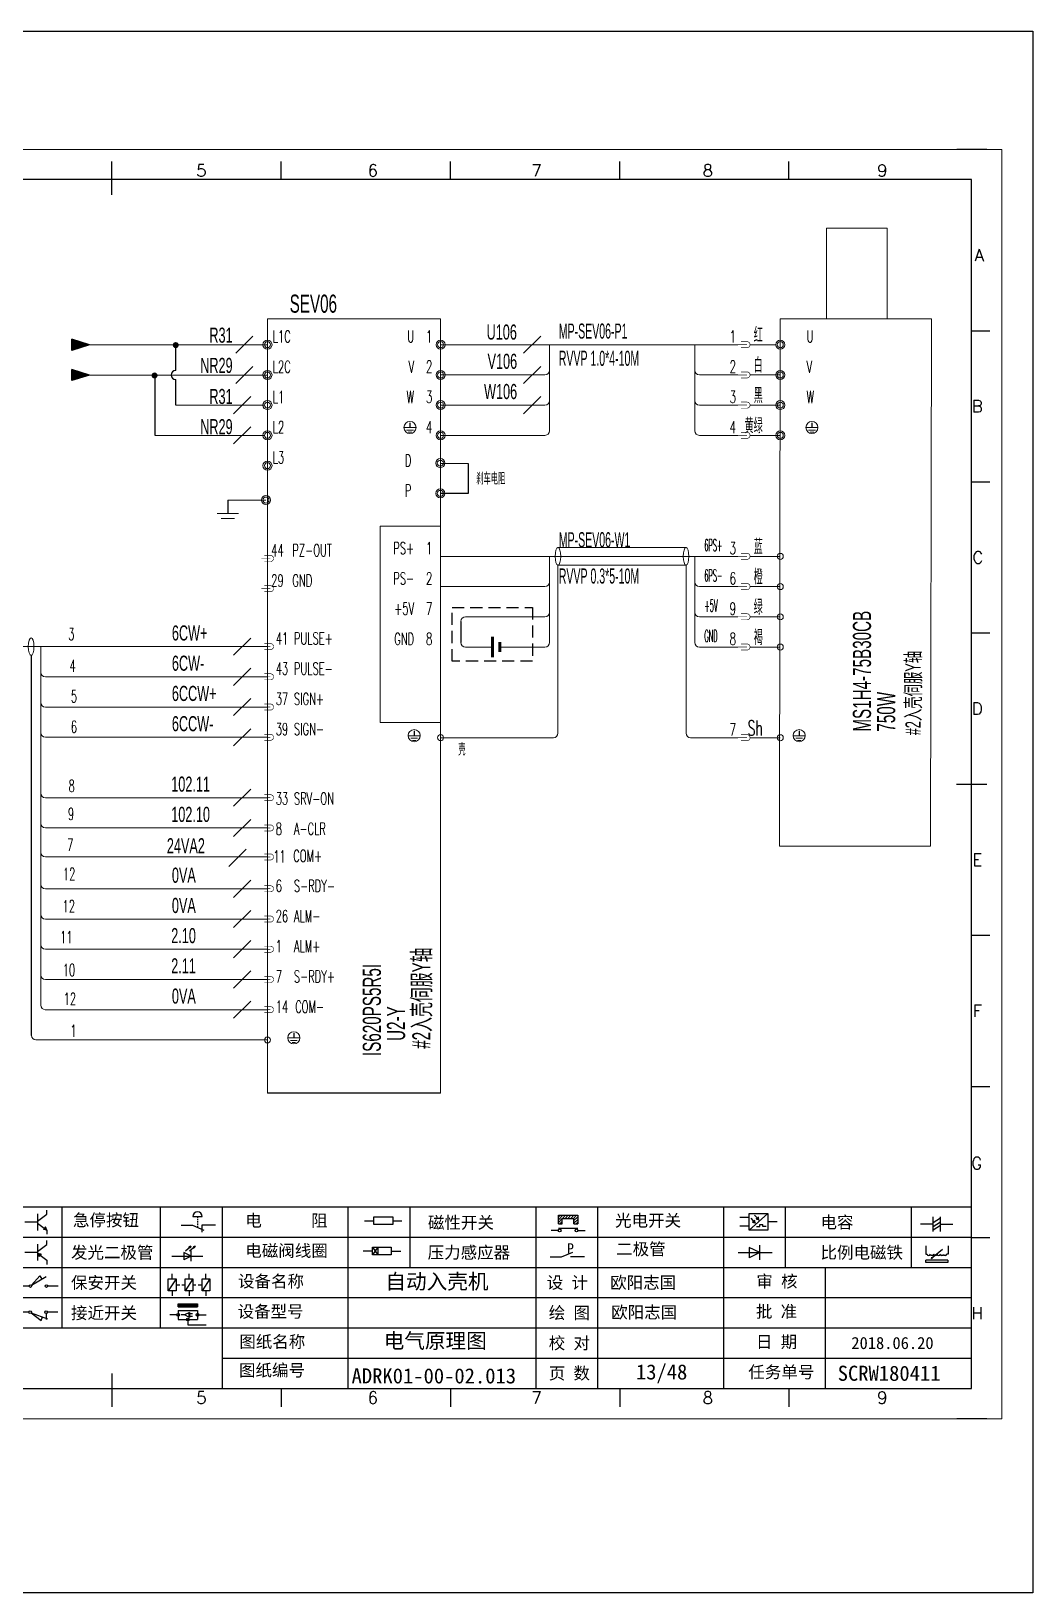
# Model space of a CAD drawing. Header units: millimetres. Extents: x 336 to 12810, y -1577 to 4105.
# Drawn here: x 8494.9 to 8660.5, y -364.3 to -106 of the extents above; entities that cross this region are included whole.
import ezdxf
from ezdxf.enums import TextEntityAlignment as Align

# ---------------------------------------------------------------- set-up
doc = ezdxf.new("R2010")
doc.units = ezdxf.units.MM
doc.linetypes.add('DASHED', pattern=[0.75, 0.5, -0.25])
doc.layers.add('AE_BOR', color=1, linetype='Continuous')
doc.layers.add('Dimension', color=3, linetype='Continuous', lineweight=13)
doc.styles.get("Standard").update_dxf_attribs({"font": ''})
doc.styles.add('WD', font='romans.shx', dxfattribs={"width": 0.8, "bigfont": 'gbcbig.shx'})
doc.styles.add('样式 8', font='arial.ttf', dxfattribs={"width": 0.6, "height": 2.5})
doc.styles.add('汉字', font='')
doc.styles.get('Standard').set_extended_font_data('SimSun')
doc.styles.get('汉字').set_extended_font_data('新宋体')

# ---------------------------------------------------------------- blocks, each defined once
blk = doc.blocks.new('磁性开关')
at = {"linetype": 'ByBlock'}
h = blk.add_hatch(dxfattribs=at)
h.set_pattern_fill('ANSI31', color=256, scale=0.1, style=0)
h.paths.add_polyline_path([(-1910.88, -776.69), (-1910.88, -775.29), (-1907.69, -775.29), (-1907.69, -776.69), (-1908.31, -776.69), (-1908.31, -775.79), (-1910.25, -775.79), (-1910.25, -776.69)])
for p, q in [((-1910.88, -776.69), (-1910.88, -775.29)), ((-1910.88, -775.29), (-1907.69, -775.29)), ((-1910.88, -776.69), (-1910.25, -776.69)), ((-1910.88, -777.39), (-1907.69, -777.39)), ((-1910.25, -776.69), (-1910.25, -775.79)), ((-1910.25, -775.79), (-1908.31, -775.79)), ((-1908.31, -776.69), (-1908.31, -775.79)), ((-1908.31, -776.69), (-1907.69, -776.69)), ((-1907.69, -775.29), (-1907.69, -776.69)), ((-1910.91, -777.81), (-1912.09, -777.81)), ((-1907.66, -777.81), (-1906.48, -777.81))]:
    blk.add_line(p, q, dxfattribs=at)
for centre in [(-1910.68, -777.81), (-1907.88, -777.81)]:
    blk.add_circle(centre, 0.225, dxfattribs=at)
blk = doc.blocks.new('光电开关')
at = {"linetype": 'ByBlock'}
h = blk.add_hatch(dxfattribs=at)
h.set_pattern_fill('ANSI31', color=256, scale=0.01, style=0)
h.set_pattern_definition([(45, (0.172267, 0), (-0.0224506403, 0.0224506403), [])])
h.paths.add_polyline_path([(-1882.44, -776.34), (-1882.5, -775.91), (-1882.68, -776.07)])
h.paths.add_polyline_path([(-1882.86, -776.23), (-1882.44, -776.34), (-1882.68, -776.07)])
h.paths.add_polyline_path([(-1883.05, -776.88), (-1883.11, -776.45), (-1883.29, -776.61)])
h.paths.add_polyline_path([(-1883.47, -776.77), (-1883.05, -776.88), (-1883.29, -776.61)])
for p, q in [((-1884.01, -775.96), (-1885.56, -775.96)), ((-1884.01, -777.39), (-1885.56, -777.39)), ((-1880.91, -775.3), (-1884.01, -778.05)), ((-1883.75, -776.09), (-1883.05, -776.88)), ((-1883.11, -776.45), (-1883.47, -776.77)), ((-1883.05, -776.88), (-1883.47, -776.77)), ((-1883.14, -775.55), (-1882.44, -776.34)), ((-1883.05, -776.88), (-1883.11, -776.45)), ((-1882.5, -775.91), (-1882.86, -776.23)), ((-1882.44, -776.34), (-1882.86, -776.23)), ((-1882.78, -777.47), (-1882.23, -777.47)), ((-1882.44, -776.34), (-1882.5, -775.91)), ((-1882.23, -777.47), (-1882.23, -777.14)), ((-1882.23, -777.14), (-1881.78, -777.14)), ((-1881.78, -777.47), (-1881.78, -777.14)), ((-1881.23, -777.47), (-1881.78, -777.47)), ((-1879.37, -776.67), (-1880.91, -776.67))]:
    blk.add_line(p, q, dxfattribs=at)
blk.add_lwpolyline([(-1884.01, -775.3), (-1880.91, -775.3), (-1880.91, -778.05), (-1884.01, -778.05)], close=True, dxfattribs=at)
blk = doc.blocks.new('电磁阀线圈')
at = {"linetype": 'ByBlock'}
for p, q in [((-1854.61, -796.54), (-1856.17, -796.54)), ((-1854.61, -795.92), (-1853.75, -797.16)), ((-1853.75, -795.92), (-1854.61, -797.16)), ((-1853.75, -795.92), (-1853.75, -797.16)), ((-1851.53, -796.54), (-1849.97, -796.54))]:
    blk.add_line(p, q, dxfattribs=at)
blk.add_lwpolyline([(-1854.61, -795.92), (-1851.53, -795.92), (-1851.53, -797.16), (-1854.61, -797.16)], close=True, dxfattribs=at)
blk = doc.blocks.new('压力感应器')
at = {"linetype": 'ByBlock'}
for p, q in [((-1815.59, -777.73), (-1813.71, -776.93)), ((-1817.44, -777.73), (-1815.59, -777.73)), ((-1811.78, -777.73), (-1814.05, -777.73))]:
    blk.add_line(p, q, dxfattribs=at)
at = {"linetype": 'ByBlock', "insert": (-1814.65, -775.48), "char_height": 1.68, "width": 1.2242, "attachment_point": 1}
blk.add_mtext('{\\fNSimSun|b0|i0|c134|p49;P}', dxfattribs=at)
blk = doc.blocks.new('二极管')
at = {"linetype": 'ByBlock'}
for p, q in [((-1787.52, -776.77), (-1781.92, -776.77)), ((-1783.97, -776.77), (-1785.69, -775.9)), ((-1785.69, -775.9), (-1785.69, -777.65)), ((-1783.97, -776.77), (-1785.69, -777.65)), ((-1783.97, -777.99), (-1783.97, -775.56))]:
    blk.add_line(p, q, dxfattribs=at)
blk = doc.blocks.new('NPN三极管')
at = {"linetype": 'ByBlock'}
for p, q in [((-1784.15, -780.66), (-1784.15, -779.98)), ((-1785.73, -781.97), (-1787.81, -781.97)), ((-1785.73, -780.61), (-1785.73, -783.32)), ((-1785.73, -781.82), (-1784.15, -780.66)), ((-1785.73, -782.11), (-1784.15, -783.27)), ((-1784.41, -782.73), (-1784.74, -783.18)), ((-1784.15, -783.27), (-1784.74, -783.18)), ((-1784.15, -783.27), (-1784.41, -782.73)), ((-1784.15, -783.27), (-1784.15, -783.96))]:
    blk.add_line(p, q, dxfattribs=at)
blk = doc.blocks.new('PNP三极管')
at = {"linetype": 'ByBlock'}
for p, q in [((-1783.32, -785.43), (-1783.32, -784.75)), ((-1784.9, -786.74), (-1786.98, -786.74)), ((-1784.9, -785.38), (-1784.9, -788.09)), ((-1784.9, -786.59), (-1783.32, -785.43)), ((-1784.9, -786.88), (-1783.32, -788.04)), ((-1784.9, -786.88), (-1784.31, -786.97)), ((-1784.9, -786.88), (-1784.64, -787.42)), ((-1784.31, -786.97), (-1784.64, -787.42)), ((-1783.32, -788.04), (-1783.32, -788.73))]:
    blk.add_line(p, q, dxfattribs=at)
blk = doc.blocks.new('常开行程开关')
at = {"linetype": 'ByBlock'}
for p, q in [((-1786.29, -792.3), (-1788.01, -792.3)), ((-1785.89, -792.17), (-1784.52, -790.62)), ((-1785.89, -792.17), (-1783.43, -790.72)), ((-1784.52, -790.62), (-1784.19, -791.17)), ((-1781.48, -792.3), (-1783.21, -792.3))]:
    blk.add_line(p, q, dxfattribs=at)
for centre in [(-1786.07, -792.3), (-1783.42, -792.3)]:
    blk.add_circle(centre, 0.219, dxfattribs=at)
blk = doc.blocks.new('常闭行程开关')
at = {"linetype": 'ByBlock'}
for p, q in [((-1786.34, -796.62), (-1788.07, -796.62)), ((-1785.93, -796.72), (-1783.25, -797.7)), ((-1785.93, -796.72), (-1784.3, -798)), ((-1784.3, -798), (-1784.08, -797.4)), ((-1783.48, -796.84), (-1783.48, -797.85)), ((-1781.54, -796.62), (-1783.26, -796.62))]:
    blk.add_line(p, q, dxfattribs=at)
for centre in [(-1786.12, -796.62), (-1783.48, -796.62)]:
    blk.add_circle(centre, 0.219, dxfattribs=at)
blk = doc.blocks.new('电容')
at = {"linetype": 'ByBlock'}
for p, q in [((-1756.08, -781.77), (-1758.13, -781.77)), ((-1756.08, -782.99), (-1756.08, -780.56)), ((-1754.86, -780.79), (-1756.08, -781.55)), ((-1754.86, -781.44), (-1756.08, -782.2)), ((-1754.86, -781.99), (-1756.08, -782.75)), ((-1754.86, -782.99), (-1754.86, -780.56)), ((-1754.86, -781.77), (-1752.81, -781.77))]:
    blk.add_line(p, q, dxfattribs=at)
blk = doc.blocks.new('发光二极管')
at = {"linetype": 'ByBlock'}
for p, q in [((-1755.78, -785.92), (-1754.89, -785.14)), ((-1754.89, -785.14), (-1755.2, -785.22)), ((-1755.2, -785.22), (-1755.01, -785.43)), ((-1755.08, -785.92), (-1754.18, -785.14)), ((-1754.89, -785.14), (-1755.01, -785.43)), ((-1754.18, -785.14), (-1754.49, -785.22)), ((-1754.49, -785.22), (-1754.31, -785.43)), ((-1754.18, -785.14), (-1754.31, -785.43)), ((-1758.01, -786.77), (-1752.89, -786.77)), ((-1754.84, -786.77), (-1756.04, -786.16)), ((-1756.04, -786.16), (-1756.04, -787.39)), ((-1754.84, -786.77), (-1756.04, -787.39)), ((-1754.84, -787.63), (-1754.84, -785.92))]:
    blk.add_line(p, q, dxfattribs=at)
blk = doc.blocks.new('比例电磁阀')
at = {"linetype": 'ByBlock'}
for p, q in [((-1757.26, -775.38), (-1757.26, -776.71)), ((-1757.26, -776.71), (-1757.05, -776.71)), ((-1754.5, -775.98), (-1756.35, -777.44)), ((-1756.35, -777.44), (-1756.25, -777.25)), ((-1756.35, -777.44), (-1756.15, -777.38)), ((-1756.15, -777.38), (-1756.25, -777.25)), ((-1753.58, -776.71), (-1753.8, -776.71)), ((-1753.58, -775.38), (-1753.58, -776.71)), ((-1753.6, -777.73), (-1757.25, -777.73)), ((-1757.25, -778.13), (-1757.25, -777.73)), ((-1753.6, -778.13), (-1757.25, -778.13)), ((-1753.6, -777.73), (-1753.6, -778.13))]:
    blk.add_line(p, q, dxfattribs=at)
for centre in [(-1756.78, -776.71), (-1756.24, -776.71), (-1755.7, -776.71), (-1755.15, -776.71), (-1754.61, -776.71), (-1754.07, -776.71)]:
    blk.add_arc(centre, 0.271, 180, 0, dxfattribs=at)
blk = doc.blocks.new('保安开关')
at = {"linetype": 'ByBlock'}
for p, q in [((-1757.96, -790.79), (-1757.96, -789.97)), ((-1755.17, -790.79), (-1755.17, -789.97)), ((-1752.39, -790.79), (-1752.39, -789.97)), ((-1757.33, -790.79), (-1758.6, -792.81)), ((-1757.96, -792.81), (-1757.96, -793.62)), ((-1757.33, -791.8), (-1756.72, -791.8)), ((-1756.35, -791.8), (-1755.89, -791.8)), ((-1754.54, -790.79), (-1755.81, -792.81)), ((-1755.17, -792.81), (-1755.17, -793.62)), ((-1754.52, -791.8), (-1754.06, -791.8)), ((-1753.69, -791.8), (-1753.08, -791.8)), ((-1751.75, -790.79), (-1753.02, -792.81)), ((-1752.39, -792.81), (-1752.39, -793.62))]:
    blk.add_line(p, q, dxfattribs=at)
for points in [[(-1758.6, -790.79), (-1757.33, -790.79), (-1757.33, -792.81), (-1758.6, -792.81)], [(-1755.81, -790.79), (-1754.54, -790.79), (-1754.54, -792.81), (-1755.81, -792.81)], [(-1753.02, -790.79), (-1751.75, -790.79), (-1751.75, -792.81), (-1753.02, -792.81)]]:
    blk.add_lwpolyline(points, close=True, dxfattribs=at)
blk = doc.blocks.new('接近开关')
at = {"linetype": 'ByBlock'}
h = blk.add_hatch(dxfattribs=at)
h.set_pattern_fill('ANSI31', color=256, scale=0.01, style=0)
h.set_pattern_definition([(45, (-89.131516, -30.795668), (-0.0224506403, 0.0224506403), [])])
h.paths.add_polyline_path([(-1516.96, -1123.35), (-1516.96, -1122.85), (-1513.76, -1122.85), (-1513.76, -1123.35)])
for p, q in [((-1516.96, -1123.35), (-1516.96, -1122.85)), ((-1516.96, -1122.85), (-1513.76, -1122.85)), ((-1516.96, -1123.35), (-1513.76, -1123.35)), ((-1513.76, -1122.85), (-1513.76, -1123.35)), ((-1517.18, -1124.71), (-1518.36, -1124.71)), ((-1516.96, -1123.95), (-1513.76, -1123.95)), ((-1516.96, -1123.95), (-1516.96, -1125.47)), ((-1516.96, -1125.47), (-1513.76, -1125.47)), ((-1515.91, -1124.71), (-1516.45, -1124.71)), ((-1515.11, -1124.31), (-1515.91, -1124.71)), ((-1515.11, -1125.11), (-1515.91, -1124.71)), ((-1515.36, -1125.69), (-1515.36, -1126.36)), ((-1515.33, -1124.53), (-1515.17, -1124.53)), ((-1515.33, -1124.88), (-1515.17, -1124.88)), ((-1515.25, -1124.45), (-1515.25, -1124.61)), ((-1515.11, -1124.31), (-1515.11, -1125.11)), ((-1515.11, -1124.48), (-1514.58, -1124.48)), ((-1515.11, -1124.94), (-1514.58, -1124.94)), ((-1513.76, -1123.95), (-1513.76, -1125.47)), ((-1513.54, -1124.71), (-1512.36, -1124.71)), ((-1515.36, -1126.36), (-1512.36, -1126.36))]:
    blk.add_line(p, q, dxfattribs=at)
for centre in [(-1516.96, -1124.71), (-1515.36, -1125.47), (-1513.76, -1124.71)]:
    blk.add_circle(centre, 0.225, dxfattribs=at)
blk = doc.blocks.new('电阻')
at = {"linetype": 'ByBlock'}
for p, q in [((-3.09, 0), (-1.57, 0)), ((1.57, 0), (3.09, 0))]:
    blk.add_line(p, q, dxfattribs=at)
blk.add_lwpolyline([(-1.57, 0.63), (1.57, 0.63), (1.57, -0.63), (-1.57, -0.63)], close=True, dxfattribs=at)
blk = doc.blocks.new('急停按钮')
at = {"linetype": 'ByBlock'}
for p, q in [((-1.86, 0), (0, 0)), ((0, 0), (1.88, -0.81)), ((0.06, 1.45), (1.61, 1.45)), ((0.83, 1.45), (0.83, 1.24)), ((0.83, 1.07), (0.83, 0.85)), ((0.83, 0.68), (0.83, 0.47)), ((0.83, 0.29), (0.83, 0.08)), ((3.81, 0), (1.54, 0)), ((1.54, 0), (1.54, -1.15)), ((0.83, -0.09), (0.83, -0.24))]:
    blk.add_line(p, q, dxfattribs=at)
blk.add_arc((0.83, 1.45), 0.774, 0, 180)
blk = doc.blocks.new('电控横A4')
for p, q in [((292, -5), (5, -5)), ((292, -205), (292, -5)), ((10.03, -205), (289.53, -205)), ((130.8, -205), (190.75, -205)), ((190.75, -205), (259.54, -205))]:
    blk.add_line(p, q)
at = {"linetype": 'ByBlock'}
for p, q in [((292, -175), (5, -175)), ((292, -180), (5, -180)), ((292, -185), (5, -185)), ((292, -190), (5, -190)), ((292, -195), (5, -195)), ((292, -200), (168.03, -200))]:
    blk.add_line(p, q, dxfattribs=at)
at = {"color": 0, "lineweight": -2}
for p, q in [((141.48, -175), (141.48, -195)), ((157.79, -175), (157.79, -195)), ((168.03, -175), (168.03, -204.92)), ((188.84, -175), (188.84, -185)), ((199.08, -175), (199.08, -185)), ((219.89, -175), (219.89, -185)), ((230.12, -175), (230.12, -185)), ((250.93, -175), (250.93, -185)), ((261.17, -175), (261.17, -185)), ((281.98, -175), (281.98, -185)), ((188.84, -185), (188.84, -204.92)), ((219.89, -185), (219.89, -205)), ((230.12, -185), (230.12, -205)), ((250.93, -185), (250.93, -205)), ((267.79, -185), (267.79, -205))]:
    blk.add_line(p, q, dxfattribs=at)
at = {"color": 0, "ltscale": 2}
for p, q in [((292, -205), (292, -183.55)), ((259.54, -205), (289.53, -205)), ((259.54, -205), (292, -205))]:
    blk.add_line(p, q, dxfattribs=at)
at = {"layer": 'AE_BOR', "color": 1, "lineweight": 15}
for p, q in [((0, 0), (297, 0)), ((297, 0), (297, -210)), ((297, -210), (0, -210))]:
    blk.add_line(p, q, dxfattribs=at)
at = {"layer": 'AE_BOR'}
for p, q in [((149.78, -5), (149.78, -2)), ((177.78, -5), (177.78, -2)), ((205.78, -5), (205.78, -2)), ((233.78, -5), (233.78, -2)), ((261.78, -5), (261.78, -2)), ((292, -30), (295, -30)), ((292, -55), (295, -55)), ((292, -80), (295, -80)), ((292, -130), (295, -130)), ((292, -155), (295, -155)), ((292, -180), (295, -180)), ((149.78, -205), (149.78, -208)), ((177.78, -205), (177.78, -208)), ((205.78, -205), (205.78, -208)), ((233.78, -205), (233.78, -208)), ((261.78, -205), (261.78, -208))]:
    blk.add_line(p, q, dxfattribs=at)
at = {"layer": 'AE_BOR', "color": 2, "lineweight": 30}
for p, q in [((149.78, -7.5), (149.78, -2.5)), ((289.5, -105), (294.5, -105)), ((149.78, -202.5), (149.78, -207.5)), ((149.78, -205), (149.78, -207.5))]:
    blk.add_line(p, q, dxfattribs=at)
at = {"layer": 'AE_BOR', "lineweight": 30}
for p, q in [((294.53, 0), (289.53, 0)), ((294.53, -210), (289.53, -210))]:
    blk.add_line(p, q, dxfattribs=at)
at = {"linetype": 'ByBlock'}
for name, p in [('NPN三极管', (1923.2, 604.5)), ('磁性开关', (2134.53, 598.96)), ('光电开关', (2139.22, 599.27)), ('电容', (2041.69, 603.98)), ('PNP三极管', (1922.37, 604.27)), ('发光二极管', (1917.72, 603.69)), ('电磁阀线圈', (2047.53, 614.3)), ('压力感应器', (2039.72, 594.52)), ('二极管', (2040.91, 594.27)), ('比例电磁阀', (2041.69, 593.98)), ('常开行程开关', (1922.37, 604.27)), ('保安开关', (1917.72, 603.98)), ('接近开关', (1677.72, 931.9)), ('常闭行程开关', (1922.37, 604.27))]:
    blk.add_blockref(name, p, dxfattribs=at)
for name, p in [('急停按钮', (163.12, -177.98)), ('电阻', (194.66, -177.22))]:
    blk.add_blockref(name, p)
at = {"char_height": 2, "attachment_point": 1, "style": '汉字'}
for s, insert in [('{\\fKaiTi_GB2312|b0|i0|c134|p49;急停按钮}', (143.35, -176.12)), ('{\\fKaiTi_GB2312|b0|i0|c134|p49;电      阻}', (171.86, -176.19)), ('{\\fKaiTi_GB2312|b0|i0|c134|p49;磁性开关}', (202.07, -176.53)), ('{\\fKaiTi_GB2312|b0|i0|c134|p49;光电开关}', (233.02, -176.19)), ('{\\fKaiTi_GB2312|b0|i0|c134|p49;电容}', (267, -176.48)), ('{\\fKaiTi_GB2312|b0|i0|c134|p49;二极管}', (233.2, -180.91)), ('{\\fKaiTi_GB2312|b0|i0|c134|p49;发光二极管}', (143.02, -181.48)), ('{\\fKaiTi_GB2312|b0|i0|c134|p49;电磁阀线圈}', (171.86, -181.19)), ('{\\fKaiTi_GB2312|b0|i0|c134|p49;压力感应器}', (202.02, -181.47)), ('{\\fKaiTi_GB2312|b0|i0|c134|p49;比例电磁铁}', (267, -181.48)), ('设备名称', (170.65, -186.24)), ('{\\fKaiTi_GB2312|b0|i0|c134|p0;审 核}', (256.39, -186.25)), ('{\\fKaiTi_GB2312|b0|i0|c134|p49;保安开关}', (143.02, -186.48)), ('{\\fKaiTi_GB2312|b0|i0|c134|p0;设 计}', (221.72, -186.46)), ('设备型号', (170.58, -191.24)), ('{\\fKaiTi_GB2312|b0|i0|c134|p0;批 准}', (256.32, -191.25)), ('{\\fKaiTi_GB2312|b0|i0|c134|p49;接近开关}', (143.02, -191.48)), ('{\\fKaiTi_GB2312|b0|i0|c134|p0;绘 图}', (222.05, -191.46)), ('图纸名称', (170.86, -196.24)), ('{\\fKaiTi_GB2312|b0|i0|c134|p0;校 对}', (222.05, -196.46)), ('{\\fKaiTi_GB2312|b0|i0|c134|p0;日 期}', (256.32, -196.25)), ('图纸编号', (170.81, -200.96)), ('{\\fKaiTi_GB2312|b0|i0|c134|p0;页 数}', (222.05, -201.46)), ('任务单号', (255.06, -201.25))]:
    blk.add_mtext(s, dxfattribs=dict(at, insert=insert))
at = {"insert": (272.1, -196.45), "char_height": 2, "width": 60.2542, "attachment_point": 1}
blk.add_mtext('{\\fKaiTi_GB2312|b0|i0|c134|p49;2018.06.20}', dxfattribs=at)
at = {"layer": 'AE_BOR', "style": 'WD'}
for s, p in [('5', (164.59, -4.5)), ('6', (192.94, -4.5)), ('7', (220.04, -4.5)), ('8', (248.37, -4.5)), ('9', (277.23, -4.5)), ('5', (164.59, -207.5)), ('6', (192.94, -207.5)), ('7', (220.04, -207.5)), ('8', (248.37, -207.5)), ('9', (277.23, -207.5))]:
    blk.add_text(s, height=2, dxfattribs=at).set_placement(p, align=Align.CENTER)
for s, p in [('A', (294.03, -17.5)), ('B', (293.84, -42.5)), ('C', (293.93, -67.5)), ('D', (293.84, -92.5)), ('E', (293.74, -117.5)), ('F', (293.74, -142.5)), ('F', (293.74, -142.5)), ('G', (293.74, -167.72)), ('H', (293.84, -192.5))]:
    blk.add_text(s, height=2, dxfattribs=at).set_placement(p, align=Align.MIDDLE_RIGHT)

msp = doc.modelspace()

# ---------------------------------------------------------------- hatches: boundary and pattern name
for points in [[(8501.586, -158.756), (8501.586, -156.886), (8504.504, -157.821)], [(8501.586, -163.756), (8501.586, -161.886), (8504.504, -162.821)]]:
    msp.add_hatch(color=256).paths.add_polyline_path(points)
at = {"lineweight": -2}
h = msp.add_hatch(color=0, dxfattribs=at)
edge = h.paths.add_edge_path()
edge.add_arc((8518.76, -157.877), 0.5, 0, 360)
h = msp.add_hatch(color=0, dxfattribs=at)
edge = h.paths.add_edge_path()
edge.add_arc((8515.255, -162.901), 0.5, 0, 360)

# ---------------------------------------------------------------- linework, layer by layer
for p, q in [((8504.504, -157.821), (8501.586, -156.886)), ((8501.586, -158.756), (8501.586, -156.886)), ((8504.504, -157.821), (8501.586, -158.756)), ((8518.756, -162.085), (8518.756, -157.821)), ((8504.504, -162.821), (8501.586, -161.886)), ((8501.586, -163.756), (8501.586, -161.886)), ((8504.504, -162.821), (8501.586, -163.756)), ((8515.338, -172.808), (8515.338, -162.821)), ((8518.756, -167.808), (8518.756, -163.557)), ((8557.51, -170.723), (8557.51, -171.513)), ((8624, -170.723), (8624, -171.513)), ((8562.563, -177.401), (8567.148, -177.471)), ((8567.148, -177.471), (8567.148, -182.401)), ((8567.148, -182.401), (8562.563, -182.401)), ((8527.378, -183.513), (8527.378, -185.694)), ((8565.941, -203.57), (8565.941, -207.07)), ((8494.876, -272.062), (8494.876, -209.205)), ((8558.195, -221.688), (8558.195, -222.478)), ((8621.877, -221.688), (8621.877, -222.478)), ((8538.303, -271.672), (8538.303, -272.462)), ((8562.563, -281.609), (8533.935, -281.609))]:
    msp.add_line(p, q)
at = {"lineweight": 0}
for p, q in [((8533.803, -157.821), (8504.504, -157.821)), ((8562.563, -157.804), (8611.76, -157.804)), ((8580.578, -172.054), (8580.578, -157.804)), ((8604.627, -172.054), (8604.627, -157.804)), ((8613.76, -157.804), (8618.002, -157.804)), ((8533.803, -162.821), (8504.504, -162.821)), ((8562.563, -162.804), (8579.828, -162.804)), ((8611.76, -162.804), (8605.377, -162.804)), ((8618.752, -162.804), (8613.76, -162.804)), ((8533.435, -167.808), (8518.756, -167.808)), ((8562.563, -167.804), (8579.828, -167.804)), ((8611.76, -167.804), (8605.377, -167.804)), ((8618.752, -167.808), (8613.76, -167.808)), ((8533.435, -172.808), (8515.338, -172.808)), ((8556.616, -171.52), (8558.405, -171.52)), ((8556.948, -171.948), (8558.072, -171.948)), ((8557.234, -172.295), (8557.807, -172.295)), ((8562.563, -172.804), (8579.828, -172.804)), ((8611.76, -172.804), (8605.377, -172.804)), ((8618.752, -172.812), (8613.76, -172.812)), ((8623.106, -171.52), (8624.895, -171.52)), ((8623.438, -171.948), (8624.562, -171.948)), ((8623.724, -172.295), (8624.297, -172.295)), ((8525.59, -185.708), (8529.167, -185.708)), ((8533.685, -183.513), (8527.378, -183.513)), ((8526.254, -186.566), (8528.502, -186.566)), ((8611.76, -192.82), (8562.563, -192.82)), ((8580.578, -207.07), (8580.578, -192.82)), ((8582.008, -191.356), (8603.169, -191.355)), ((8604.627, -207.07), (8604.627, -192.82)), ((8618.752, -192.824), (8613.76, -192.824)), ((8581.987, -194.285), (8581.987, -222.078)), ((8581.987, -194.285), (8603.169, -194.285)), ((8603.169, -194.285), (8603.169, -222.07)), ((8562.563, -197.82), (8579.828, -197.82)), ((8611.76, -197.82), (8605.377, -197.82)), ((8618.752, -197.828), (8613.76, -197.828)), ((8566.691, -202.82), (8579.828, -202.82)), ((8611.76, -202.82), (8605.377, -202.82)), ((8618.752, -202.828), (8613.76, -202.828)), ((8496.421, -267.058), (8496.421, -207.745)), ((8571.168, -207.82), (8566.691, -207.82)), ((8572.364, -207.82), (8579.828, -207.82)), ((8611.76, -207.82), (8605.377, -207.82)), ((8618.752, -207.828), (8613.76, -207.828)), ((8557.301, -222.485), (8559.089, -222.485)), ((8557.633, -222.914), (8558.757, -222.914)), ((8557.919, -223.26), (8558.492, -223.26)), ((8562.563, -222.828), (8581.237, -222.828)), ((8611.76, -222.82), (8603.919, -222.82)), ((8618.752, -222.828), (8613.76, -222.828)), ((8620.982, -222.485), (8622.771, -222.485)), ((8621.315, -222.914), (8622.439, -222.914)), ((8621.6, -223.26), (8622.173, -223.26)), ((8533.935, -247.812), (8497.19, -247.812)), ((8533.935, -252.816), (8497.19, -252.816)), ((8533.935, -257.804), (8497.19, -257.804)), ((8533.935, -262.808), (8497.19, -262.808)), ((8533.935, -267.808), (8497.171, -267.808)), ((8533.935, -272.812), (8495.626, -272.812)), ((8539.197, -272.469), (8537.409, -272.469)), ((8538.865, -272.898), (8537.741, -272.898)), ((8538.58, -273.244), (8538.006, -273.244))]:
    msp.add_line(p, q, dxfattribs=at)
at = {"color": 3, "lineweight": 0}
for p, q in [((8533.935, -207.745), (8476.565, -207.745)), ((8533.935, -212.745), (8497.19, -212.745)), ((8533.935, -217.745), (8497.19, -217.745)), ((8497.19, -222.745), (8533.935, -222.745)), ((8497.19, -232.745), (8533.935, -232.745)), ((8497.19, -237.749), (8533.935, -237.749)), ((8497.19, -242.544), (8533.935, -242.544))]:
    msp.add_line(p, q, dxfattribs=at)
at = {"color": 1}
msp.add_lwpolyline([(7972.846, -105.955), (8660.526, -105.955), (8660.526, -364.261), (7972.846, -364.261)], close=True, dxfattribs=at)
at = {"lineweight": 0}
for points in [[(8626.433, -138.521), (8636.433, -138.521), (8636.433, -153.521), (8626.433, -153.521)], [(8618.752, -153.521), (8643.752, -153.521), (8643.635, -240.772), (8618.635, -240.772)], [(8562.563, -187.82), (8552.563, -187.82), (8552.563, -220.32), (8562.563, -220.32)]]:
    msp.add_lwpolyline(points, close=True, dxfattribs=at)
msp.add_lwpolyline([(8533.935, -281.609), (8533.935, -153.521), (8562.563, -153.521), (8562.563, -281.609)], dxfattribs=at)
at = {"color": 3, "lineweight": 0, "const_width": 0.1, "flags": 128}
for points in [[(8612.26, -157.304), (8613.26, -157.304, -1), (8613.26, -158.304), (8612.26, -158.304)], [(8612.26, -162.304), (8613.26, -162.304, -1), (8613.26, -163.304), (8612.26, -163.304)], [(8612.26, -167.304), (8613.26, -167.304, -1), (8613.26, -168.304), (8612.26, -168.304)], [(8612.26, -172.304), (8613.26, -172.304, -1), (8613.26, -173.304), (8612.26, -173.304)], [(8533.435, -192.67), (8534.435, -192.67, -1), (8534.435, -193.67), (8533.435, -193.67)], [(8612.26, -192.32), (8613.26, -192.32, -1), (8613.26, -193.32), (8612.26, -193.32)], [(8533.435, -197.67), (8534.435, -197.67, -1), (8534.435, -198.67), (8533.435, -198.67)], [(8612.26, -197.32), (8613.26, -197.32, -1), (8613.26, -198.32), (8612.26, -198.32)], [(8612.26, -202.32), (8613.26, -202.32, -1), (8613.26, -203.32), (8612.26, -203.32)], [(8533.435, -207.245), (8534.435, -207.245, -1), (8534.435, -208.245), (8533.435, -208.245)], [(8612.26, -207.32), (8613.26, -207.32, -1), (8613.26, -208.32), (8612.26, -208.32)], [(8533.435, -212.245), (8534.435, -212.245, -1), (8534.435, -213.245), (8533.435, -213.245)], [(8533.435, -217.245), (8534.435, -217.245, -1), (8534.435, -218.245), (8533.435, -218.245)], [(8533.435, -222.245), (8534.435, -222.245, -1), (8534.435, -223.245), (8533.435, -223.245)], [(8612.26, -222.32), (8613.26, -222.32, -1), (8613.26, -223.32), (8612.26, -223.32)], [(8533.435, -232.245), (8534.435, -232.245, -1), (8534.435, -233.245), (8533.435, -233.245)], [(8533.435, -237.249), (8534.435, -237.249, -1), (8534.435, -238.249), (8533.435, -238.249)], [(8533.435, -242.044), (8534.435, -242.044, -1), (8534.435, -243.044), (8533.435, -243.044)], [(8533.435, -247.312), (8534.435, -247.312, -1), (8534.435, -248.312), (8533.435, -248.312)], [(8533.435, -252.316), (8534.435, -252.316, -1), (8534.435, -253.316), (8533.435, -253.316)], [(8533.435, -257.304), (8534.435, -257.304, -1), (8534.435, -258.304), (8533.435, -258.304)], [(8533.435, -262.308), (8534.435, -262.308, -1), (8534.435, -263.308), (8533.435, -263.308)], [(8533.435, -267.308), (8534.435, -267.308, -1), (8534.435, -268.308), (8533.435, -268.308)]]:
    msp.add_lwpolyline(points, format="xyb", dxfattribs=at)
for points in [[(8613.26, -157.804), (8611.76, -157.804)], [(8613.26, -162.804), (8611.76, -162.804)], [(8613.26, -167.804), (8611.76, -167.804)], [(8613.26, -172.804), (8611.76, -172.804)], [(8534.435, -193.17), (8532.935, -193.17)], [(8613.26, -192.82), (8611.76, -192.82)], [(8534.435, -198.17), (8532.935, -198.17)], [(8613.26, -197.82), (8611.76, -197.82)], [(8613.26, -202.82), (8611.76, -202.82)], [(8534.435, -207.745), (8532.935, -207.745)], [(8613.26, -207.82), (8611.76, -207.82)], [(8534.435, -212.745), (8532.935, -212.745)], [(8534.435, -217.745), (8532.935, -217.745)], [(8534.435, -222.745), (8532.935, -222.745)], [(8613.26, -222.82), (8611.76, -222.82)], [(8534.435, -232.745), (8532.935, -232.745)], [(8534.435, -237.749), (8532.935, -237.749)], [(8534.435, -242.544), (8532.935, -242.544)], [(8534.435, -247.812), (8532.935, -247.812)], [(8534.435, -252.816), (8532.935, -252.816)], [(8534.435, -257.804), (8532.935, -257.804)], [(8534.435, -262.808), (8532.935, -262.808)], [(8534.435, -267.808), (8532.935, -267.808)]]:
    msp.add_lwpolyline(points, dxfattribs=at)
at = {"color": 6, "linetype": 'DASHED', "ltscale": 4}
msp.add_lwpolyline([(8564.481, -201.258), (8577.767, -201.258), (8577.767, -210.157), (8564.481, -210.157)], close=True, dxfattribs=at)
at = {"color": 3}
for points in [[(8571.168, -206.122, 0.5, 0.5, 0), (8571.168, -209.518, 2, 2, 0)], [(8572.364, -206.971, 0.5, 0.5, 0), (8572.364, -208.669, 2, 2, 0)]]:
    msp.add_lwpolyline(points, format="xyseb", dxfattribs=at)
at = {"lineweight": 0}
for centre, radius in [((8533.935, -157.804), 0.75), ((8533.935, -157.804), 0.5), ((8562.563, -157.804), 0.75), ((8562.563, -157.804), 0.5), ((8618.752, -157.804), 0.75), ((8618.752, -157.804), 0.5), ((8533.935, -162.804), 0.75), ((8533.935, -162.804), 0.5), ((8562.563, -162.804), 0.75), ((8562.563, -162.804), 0.5), ((8618.752, -162.804), 0.75), ((8618.752, -162.804), 0.5), ((8533.935, -167.808), 0.75), ((8533.935, -167.808), 0.5), ((8562.563, -167.804), 0.75), ((8562.563, -167.804), 0.5), ((8618.752, -167.808), 0.75), ((8618.752, -167.808), 0.5), ((8533.935, -172.808), 0.75), ((8533.935, -172.808), 0.5), ((8557.51, -171.513), 1), ((8562.563, -172.804), 0.75), ((8562.563, -172.804), 0.5), ((8618.752, -172.812), 0.75), ((8618.752, -172.812), 0.5), ((8624, -171.513), 1), ((8533.935, -177.812), 0.75), ((8533.935, -177.812), 0.5), ((8562.529, -177.401), 0.75), ((8562.529, -177.401), 0.5), ((8533.685, -183.513), 0.75), ((8533.685, -183.513), 0.5), ((8562.529, -182.401), 0.75), ((8562.529, -182.401), 0.5), ((8618.752, -192.824), 0.5), ((8618.752, -197.828), 0.5), ((8618.752, -202.828), 0.5), ((8618.752, -207.828), 0.5), ((8558.195, -222.478), 1), ((8621.877, -222.478), 1), ((8562.563, -222.828), 0.5), ((8618.752, -222.828), 0.5), ((8533.935, -272.812), 0.5), ((8538.303, -272.462), 1)]:
    msp.add_circle(centre, radius, dxfattribs=at)
msp.add_arc((8518.756, -162.821), 0.736, 90, 270)
for centre, start, end in [((8579.828, -162.054), 270, 0), ((8605.377, -162.054), 180, 270), ((8579.828, -167.054), 270, 0), ((8605.377, -167.054), 180, 270), ((8579.828, -172.054), 270, 0), ((8605.377, -172.054), 180, 270), ((8579.828, -197.07), 270, 0), ((8605.377, -197.07), 180, 270), ((8566.691, -203.57), 90, 180), ((8579.828, -202.07), 270, 0), ((8605.377, -202.07), 180, 270), ((8566.691, -207.07), 180, 270), ((8579.828, -207.07), 270, 0), ((8605.377, -207.07), 180, 270), ((8581.237, -222.078), 270, 0), ((8603.919, -222.07), 180, 270), ((8497.171, -267.058), 180, 270), ((8495.626, -272.062), 180, 270)]:
    msp.add_arc(centre, 0.75, start, end, dxfattribs=at)
at = {"color": 3, "lineweight": 0}
for centre in [(8497.19, -211.995), (8497.19, -216.995), (8497.19, -221.995), (8497.19, -231.995), (8497.19, -236.999), (8497.19, -241.794), (8497.19, -247.062), (8497.19, -252.066), (8497.19, -257.054), (8497.19, -262.058)]:
    msp.add_arc(centre, 0.75, 180, 270, dxfattribs=at)
at = {"lineweight": 0}
msp.add_ellipse((8581.987, -192.82), major_axis=(0, 1.465), ratio=0.3169375, dxfattribs=at)
at = {"lineweight": 0, "extrusion": (0, 0, -1)}
for centre in [(8603.169, -192.82), (8494.837, -207.745)]:
    msp.add_ellipse(centre, major_axis=(0, 1.465), ratio=0.3169375, dxfattribs=at)
at = {"layer": 'Dimension', "lineweight": 0}
for p, q in [((8528.696, -159.235), (8531.524, -156.407)), ((8576.303, -159.218), (8579.131, -156.39)), ((8528.696, -164.235), (8531.524, -161.407)), ((8576.303, -164.218), (8579.131, -161.39)), ((8528.328, -169.222), (8531.156, -166.394)), ((8576.303, -169.218), (8579.131, -166.39)), ((8528.328, -174.222), (8531.156, -171.394)), ((8528.328, -209.159), (8531.156, -206.33)), ((8528.328, -214.159), (8531.156, -211.33)), ((8528.328, -219.159), (8531.156, -216.33)), ((8528.328, -224.159), (8531.156, -221.33)), ((8528.328, -234.159), (8531.156, -231.33)), ((8528.328, -239.163), (8531.156, -236.334)), ((8527.557, -244.101), (8530.385, -241.273)), ((8528.328, -249.226), (8531.156, -246.398)), ((8528.328, -254.23), (8531.156, -251.402)), ((8528.328, -259.218), (8531.156, -256.39)), ((8528.328, -264.222), (8531.156, -261.394)), ((8528.328, -269.222), (8531.156, -266.394))]:
    msp.add_line(p, q, dxfattribs=at)

# ---------------------------------------------------------------- block references
msp.add_blockref('电控横A4', (8358.414, -125.494))

# ---------------------------------------------------------------- texts
at = {"lineweight": 0, "style": 'WD', "width": 0.6}
for s, height, p in [('红', 2.5, (8615.864, -157.454)), ('U', 2, (8558.195, -157.454)), ('1', 2, (8561.195, -157.446)), ('白', 2.5, (8615.864, -162.454)), ('V', 2, (8558.195, -162.454)), ('2', 2, (8561.195, -162.446)), ('黑', 2.5, (8615.864, -167.458)), ('W', 2, (8558.195, -167.454)), ('3', 2, (8561.195, -167.45)), ('4', 2, (8561.195, -172.454)), ('黄绿', 2.5, (8615.864, -172.458)), ('D', 2, (8557.754, -177.961)), ('P', 2, (8557.754, -182.961)), ('3', 2, (8502.016, -206.686)), ('4', 2, (8502.208, -211.944)), ('5', 2, (8502.434, -216.977)), ('6', 2, (8502.433, -222.011)), ('Sh', 2.5, (8615.864, -222.474)), ('8', 2, (8502.06, -231.785)), ('9', 2, (8501.961, -236.423)), ('7', 2, (8501.822, -241.547)), ('12', 2, (8502.152, -246.366)), ('12', 2, (8502.095, -251.683)), ('11', 2, (8501.698, -256.809)), ('10', 2, (8502.131, -262.25)), ('12', 2, (8502.287, -267.011)), ('1', 2, (8502.353, -272.325))]:
    msp.add_text(s, height=height, dxfattribs=at).set_placement(p, align=Align.RIGHT)
for s, p in [('L1C', (8534.803, -157.454)), ('1', (8610.399, -157.446)), ('U', (8623.12, -157.454)), ('L2C', (8534.803, -162.454)), ('2', (8610.399, -162.446)), ('V', (8623.12, -162.454)), ('L1', (8534.803, -167.458)), ('3', (8610.399, -167.45)), ('W', (8623.12, -167.458)), ('L2', (8534.803, -172.458)), ('4', (8610.399, -172.454)), ('L3', (8534.803, -177.462)), ('刹车电阻', (8568.484, -180.95)), ('44', (8534.553, -192.82)), ('PZ-OUT', (8538.053, -192.82)), ('3', (8610.399, -192.466)), ('29', (8534.553, -197.82)), ('GND', (8538.053, -197.82)), ('6', (8610.399, -197.47)), ('9', (8610.399, -202.47)), ('41', (8535.303, -207.395)), ('PULSE+', (8538.303, -207.395)), ('8', (8610.399, -207.47)), ('43', (8535.303, -212.395)), ('PULSE-', (8538.303, -212.395)), ('37', (8535.303, -217.395)), ('SIGN+', (8538.303, -217.395)), ('39', (8535.303, -222.395)), ('SIGN-', (8538.303, -222.395)), ('7', (8610.399, -222.47)), ('33', (8535.303, -233.883)), ('SRV-ON ', (8538.303, -233.883)), ('8', (8535.303, -238.887)), ('A-CLR ', (8538.303, -238.887)), ('11', (8534.897, -243.47)), ('COM+', (8538.192, -243.361)), ('6', (8535.303, -248.318)), ('S-RDY-', (8538.303, -248.318)), ('26', (8535.303, -253.322)), ('ALM- ', (8538.303, -253.322)), ('1', (8535.303, -258.31)), ('ALM+', (8538.303, -258.31)), ('7', (8535.303, -263.314)), ('S-RDY+', (8538.303, -263.314)), ('14', (8535.303, -268.314)), ('COM-', (8538.515, -268.314))]:
    msp.add_text(s, height=2, dxfattribs=at).set_placement(p)
at = {"color": 6, "lineweight": 0, "style": 'WD', "width": 0.6}
for s, height, p in [('PS+', 2, (8558.195, -192.47)), ('1', 2, (8561.195, -192.47)), ('蓝', 2.5, (8615.864, -192.474)), ('PS-', 2, (8558.195, -197.47)), ('2', 2, (8561.195, -197.47)), ('橙', 2.5, (8615.864, -197.474)), ('+5V', 2, (8558.195, -202.47)), ('7', 2, (8561.195, -202.47)), ('绿', 2.5, (8615.864, -202.474)), ('GND', 2, (8558.195, -207.474)), ('8', 2, (8561.195, -207.474)), ('褐', 2.5, (8615.864, -207.474)), ('壳', 2, (8566.698, -225.756))]:
    msp.add_text(s, height=height, dxfattribs=at).set_placement(p, align=Align.RIGHT)
at = {"color": 6, "lineweight": 0}
for s, height, style, width, p in [('6PS+', 2, 'WD', 0.4, (8606.197, -191.974)), ('6PS-', 2, 'WD', 0.4, (8606.197, -196.974)), ('+5V', 2, 'WD', 0.4, (8606.197, -201.974)), ('GND', 2, 'WD', 0.4, (8606.197, -206.974)), ('102.11', 2.5, '样式 8', 0.6, (8518.017, -231.745)), ('102.10', 2.5, '样式 8', 0.6, (8518.017, -236.749))]:
    msp.add_text(s, height=height, dxfattribs=dict(at, style=style, width=width)).set_placement(p)
msp.add_text('13/48', height=2.5).set_placement((8594.882, -328.982))
at = {"attachment_point": 1}
for s, width, insert, char_height in [('自动入壳机', 22.80454, (8553.443, -311.521), 2.5), ('欧阳志国', 22.80454, (8590.626, -311.942), 2), ('欧阳志国', 22.80454, (8590.797, -316.858), 2), ('电气原理图', 22.80454, (8553.158, -321.33), 2.5), ('ADRK01-00-02.013', 32.99572, (8547.848, -327.131), 2.5), ('SCRW180411', 32.99572, (8628.259, -326.7), 2.5)]:
    msp.add_mtext_dynamic_manual_height_columns(s, width=width, gutter_width=12.5, heights=[0], dxfattribs=dict(at, insert=insert, char_height=char_height))
at = {"layer": 'Dimension', "lineweight": 0, "style": '样式 8', "width": 0.6}
for s, height, p in [('SEV06', 3, (8537.609, -152.521)), ('24VA2', 2.5, (8517.291, -241.939))]:
    msp.add_text(s, height=height, dxfattribs=at).set_placement(p)
for s, p in [('R31', (8528.17, -157.482)), ('U106', (8575.191, -156.965)), ('NR29', (8528.17, -162.482)), ('V106', (8575.233, -161.804)), ('R31', (8528.17, -167.618)), ('W106', (8575.233, -166.804)), ('NR29', (8528.17, -172.618))]:
    msp.add_text(s, height=2.5, dxfattribs=at).set_placement(p, align=Align.RIGHT)
at = {"layer": 'Dimension', "color": 3, "lineweight": 0, "style": '样式 8'}
for s, width, p in [('MP-SEV06-P1', 0.5, (8582.123, -156.804)), ('MP-SEV06-W1', 0.5, (8582.123, -191.32)), ('0VA', 0.6, (8518.123, -246.812)), ('0VA', 0.6, (8518.123, -251.816)), ('0VA', 0.6, (8518.123, -266.808))]:
    msp.add_text(s, height=2.5, dxfattribs=dict(at, width=width)).set_placement(p)
at = {"layer": 'Dimension', "color": 1, "lineweight": 0, "style": '样式 8', "width": 0.5}
for s, p in [('RVVP 1.0*4-10M', (8582.123, -158.804)), ('RVVP 0.3*5-10M', (8582.123, -194.82))]:
    msp.add_text(s, height=2.5, dxfattribs=at).set_placement(p, align=Align.TOP_LEFT)
at = {"layer": 'Dimension', "color": 6, "lineweight": 0, "style": '样式 8', "width": 0.6}
for s, p in [('MS1H4-75B30CB', (8633.769, -221.813)), ('IS620PS5R5I', (8552.697, -275.475))]:
    msp.add_text(s, height=3, rotation=90, dxfattribs=at).set_placement(p)
for s, p in [('6CW+', (8518.123, -206.745)), ('6CW-', (8518.123, -211.745)), ('6CCW+', (8518.123, -216.745)), ('6CCW-', (8518.123, -221.745)), ('2.10', (8518.017, -256.804)), ('2.11', (8518.017, -261.808))]:
    msp.add_text(s, height=2.5, dxfattribs=at).set_placement(p)
at = {"layer": 'Dimension', "color": 3, "lineweight": 0, "style": '样式 8', "width": 0.6}
msp.add_text('#2入壳伺服Y轴', height=2.5, rotation=90, dxfattribs=at).set_placement((8641.966, -222.405))
at = {"layer": 'Dimension', "lineweight": 0, "style": '样式 8', "width": 0.6}
for s, p in [('750W', (8637.769, -221.813)), ('#2入壳伺服Y轴', (8560.894, -274.267)), ('U2-Y', (8556.697, -272.975))]:
    msp.add_text(s, height=3, rotation=90, dxfattribs=at).set_placement(p)

doc.saveas('drawing.dxf')
